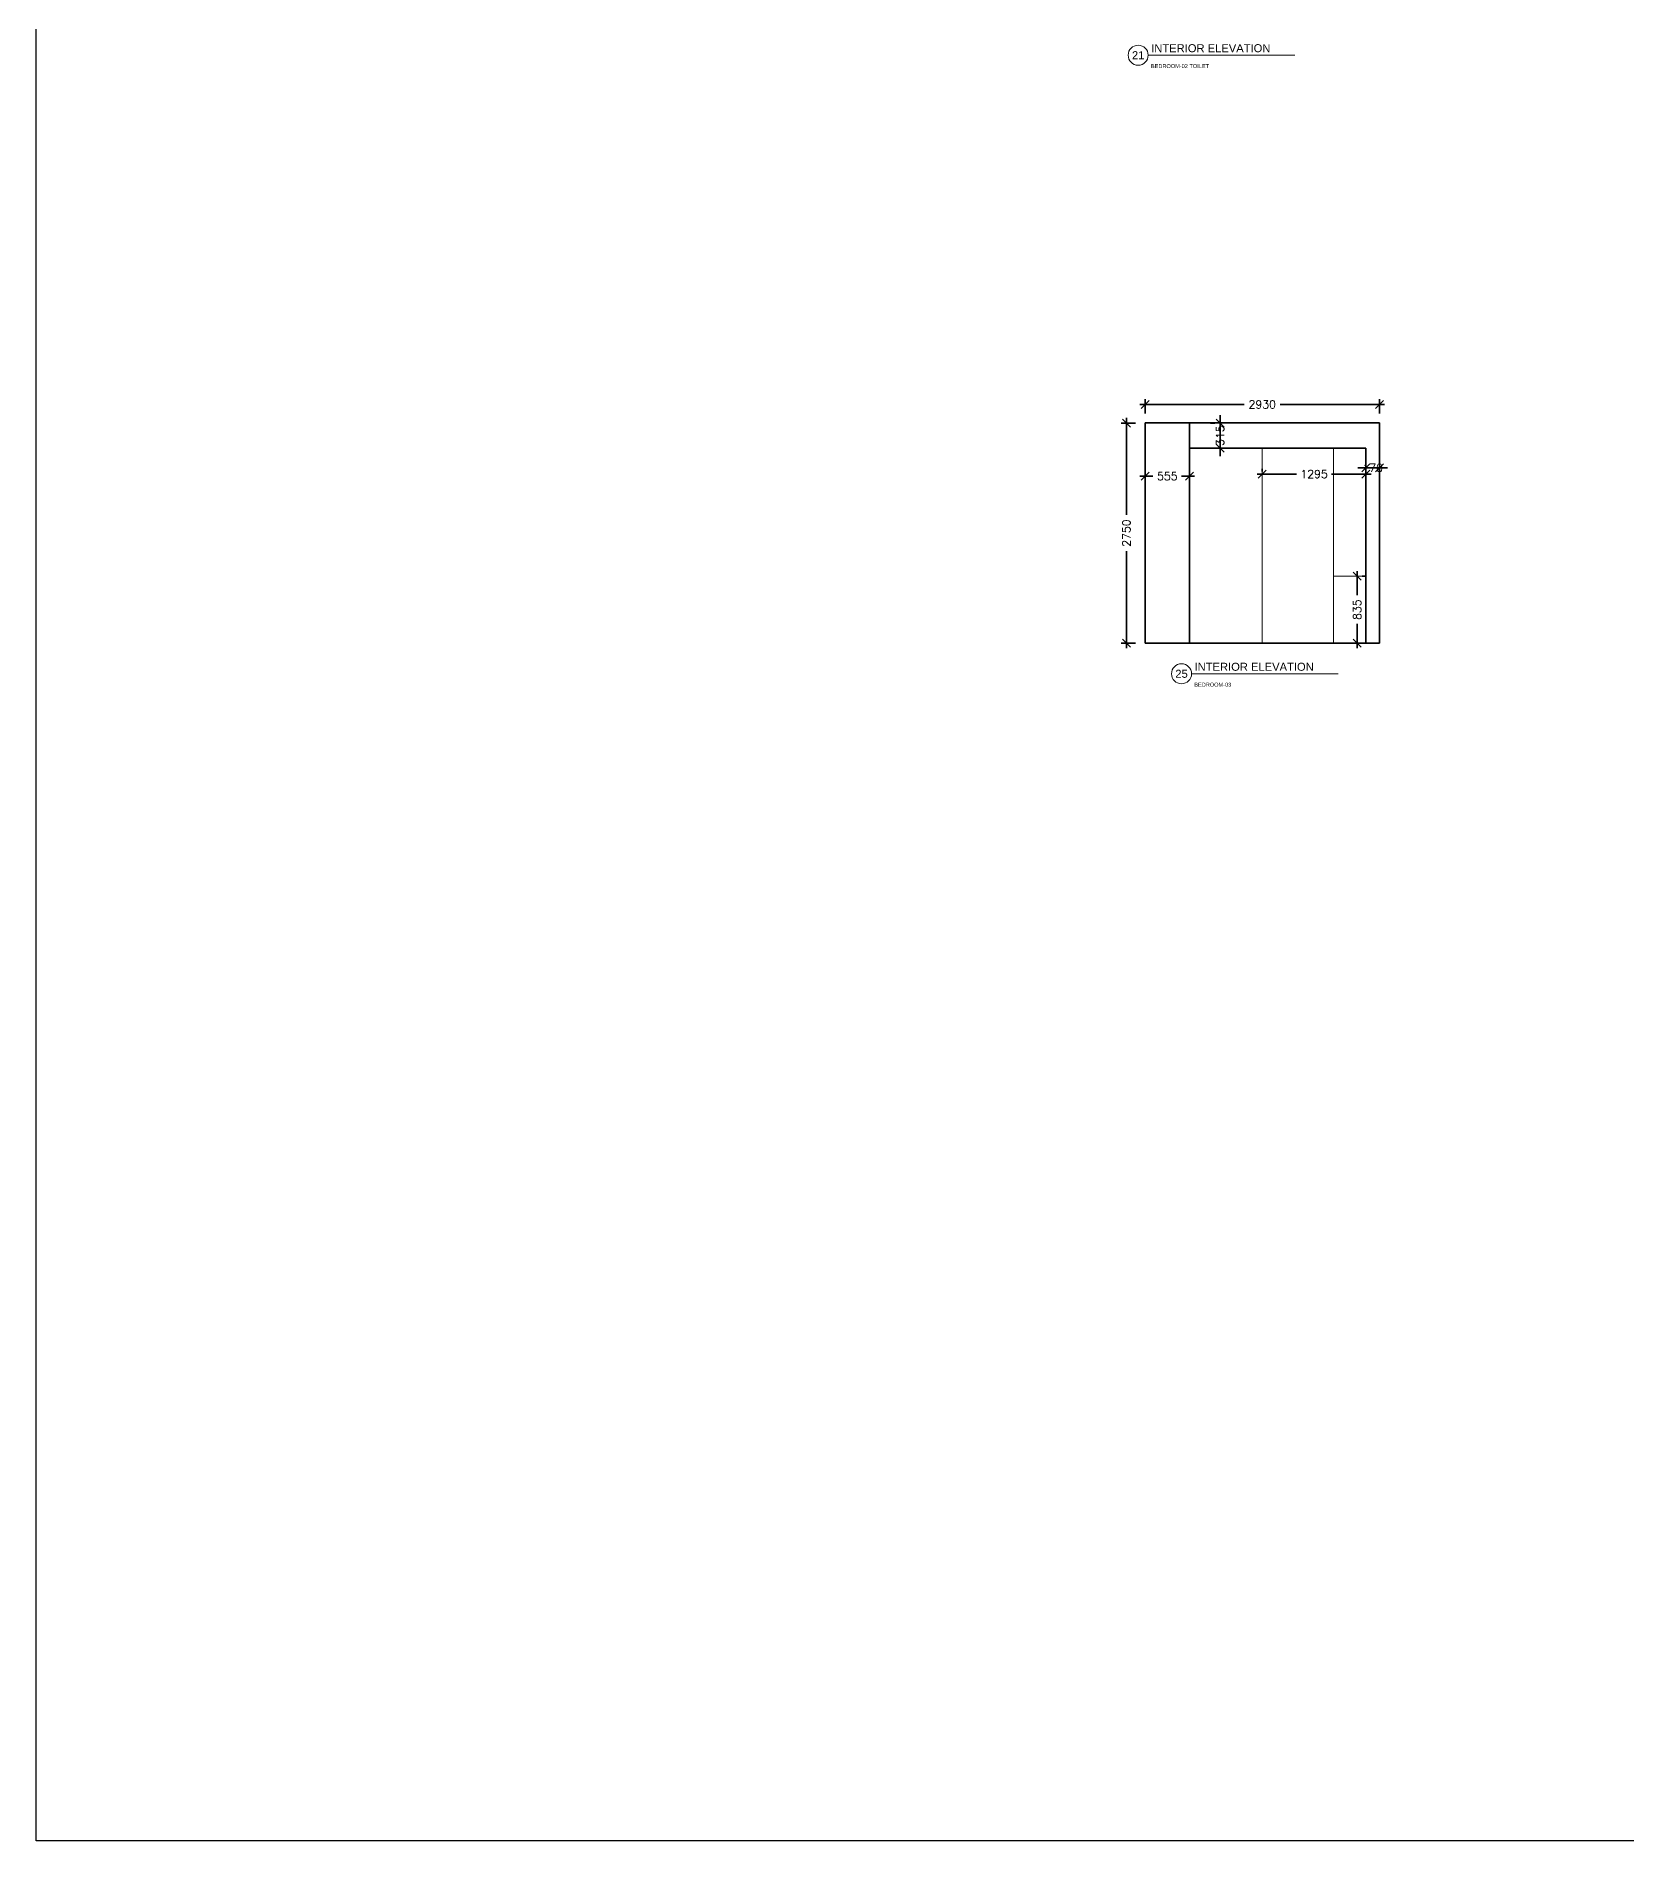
# Model space of a CAD drawing. Header units: millimetres. Extents: x -9330 to 74540, y -13540 to 80317.
# Drawn here: x -9330 to 10557, y -13540 to 9014 of the extents above; entities that cross this region are included whole.
import ezdxf
from ezdxf.enums import TextEntityAlignment as Align

# ---------------------------------------------------------------- set-up
doc = ezdxf.new("R2010")
doc.units = ezdxf.units.MM
for name, color, linetype, lineweight in [('LS_DR_Door', 34, 'Continuous', 5), ('LS_DR_Elivation', 7, 'Continuous', 35), ('LS_DR_Symbol', 6, 'Continuous', 0), ('LS_DR_Window', 30, 'Continuous', 5)]:
    doc.layers.add(name, color=color, linetype=linetype, lineweight=lineweight)
doc.styles.add('ROMANS', font='romans.shx')
doc.styles.get("Standard").update_dxf_attribs({"font": 'arial.ttf'})
doc.dimstyles.new('MD50', dxfattribs={"dimscale": 50, "dimtxt": 1.9, "dimasz": 1.3, "dimexe": 1.3, "dimexo": 2.38, "dimgap": 1, "dimtad": 1, "dimdec": 0, "dimzin": 3, "dimdsep": 46, "dimtxsty": 'ROMANS', "dimblk": 'OBLIQUE', "dimcen": -1.9, "dimdle": 1.3, "dimclrd": 150, "dimclre": 150, "dimclrt": 256, "dimadec": 0, "dimazin": 0, "dimtfac": 1, "dimtdec": 0, "dimtix": 1, "dimtmove": 2, "dimatfit": 3, "dimfxl": 1, "dimtolj": 1, "dimtzin": 3, "dimarcsym": 0})

# ---------------------------------------------------------------- blocks, each defined once
blk = doc.blocks.new('*U6')
at = {"linetype": 'Continuous'}
blk.add_line((5, 0), (78.33, 0), dxfattribs=at)
blk.add_circle((0, 0), 5, dxfattribs=at)
at = {"color": 7}
blk.add_attdef('88', text='', height=4, dxfattribs=at).set_placement((0, 0), align=Align.MIDDLE_CENTER)
for tag, p, height in [('LABELNAME', (6.5, 1.5), 4), ('DES.LINE.01', (6.37, -3.27), 2), ('DES.LINE.02', (6.37, -6.39), 2)]:
    blk.add_attdef(tag, p, '', height=height, dxfattribs=at)
blk = doc.blocks.new('_Oblique')
at = {"color": 0, "linetype": 'ByBlock', "lineweight": -2}
blk.add_line((-0.5, -0.5), (0.5, 0.5), dxfattribs=at)
blk = doc.blocks.new('*D242')
at = {"layer": 'Defpoints', "color": 0, "ltscale": 0.25, "transparency": 16777216}
for p in [(7463, 4412), (4533, 4179), (7463, 4179)]:
    blk.add_point(p, dxfattribs=at)
at = {"layer": 'LS_DR_Elivation', "color": 5, "ltscale": 0.25, "transparency": 16777216}
for p, q in [((4468, 4412), (5772, 4412)), ((7528, 4412), (6224, 4412))]:
    blk.add_line(p, q, dxfattribs=at)
at = {"layer": 'LS_DR_Elivation', "color": 8, "ltscale": 0.25, "transparency": 16777216}
for p, q in [((4533, 4298), (4533, 4477)), ((7463, 4298), (7463, 4477))]:
    blk.add_line(p, q, dxfattribs=at)
at = {"layer": 'LS_DR_Elivation', "color": 5, "ltscale": 0.25, "transparency": 16777216, "xscale": 100, "yscale": 100, "zscale": 100, "rotation": 180}
blk.add_blockref('_Oblique', (4533, 4412), dxfattribs=at)
at = {"layer": 'LS_DR_Elivation', "color": 5, "ltscale": 0.25, "transparency": 16777216, "xscale": 100, "yscale": 100, "zscale": 100}
blk.add_blockref('_Oblique', (7463, 4412), dxfattribs=at)
at = {"layer": 'LS_DR_Elivation', "color": 1, "ltscale": 0.25, "transparency": 16777216, "insert": (5998, 4412), "char_height": 100, "attachment_point": 5, "style": 'ROMANS'}
blk.add_mtext('\\A1;2930', dxfattribs=at)
blk = doc.blocks.new('*D243')
at = {"layer": 'Defpoints', "color": 0, "ltscale": 0.25, "transparency": 16777216}
for p in [(4533, 4179), (4299, 1429), (4533, 1429)]:
    blk.add_point(p, dxfattribs=at)
at = {"layer": 'LS_DR_Elivation', "color": 8, "ltscale": 0.25, "transparency": 16777216}
for p, q in [((4414, 4179), (4234, 4179)), ((4414, 1429), (4234, 1429))]:
    blk.add_line(p, q, dxfattribs=at)
at = {"layer": 'LS_DR_Elivation', "color": 5, "ltscale": 0.25, "transparency": 16777216}
for p, q in [((4299, 4244), (4299, 3031)), ((4299, 1364), (4299, 2578))]:
    blk.add_line(p, q, dxfattribs=at)
at = {"layer": 'LS_DR_Elivation', "color": 5, "ltscale": 0.25, "transparency": 16777216, "xscale": 100, "yscale": 100, "zscale": 100}
for p, rotation in [((4299, 4179), 90), ((4299, 1429), 270)]:
    blk.add_blockref('_Oblique', p, dxfattribs=dict(at, rotation=rotation))
at = {"layer": 'LS_DR_Elivation', "color": 1, "ltscale": 0.25, "transparency": 16777216, "insert": (4299, 2804), "char_height": 100, "attachment_point": 5, "rotation": 90, "style": 'ROMANS'}
blk.add_mtext('\\A1;2750', dxfattribs=at)
blk = doc.blocks.new('*D213')
at = {"layer": 'Defpoints', "color": 0, "ltscale": 0.25, "transparency": 16777216}
for p in [(5470, 4179), (5470, 4179), (5470, 3864)]:
    blk.add_point(p, dxfattribs=at)
at = {"layer": 'LS_DR_Elivation', "color": 8, "ltscale": 0.25, "transparency": 16777216}
for p, q in [((5351, 4179), (5405, 4179)), ((5351, 3864), (5405, 3864))]:
    blk.add_line(p, q, dxfattribs=at)
at = {"layer": 'LS_DR_Elivation', "color": 5, "ltscale": 0.25, "transparency": 16777216}
for p, q in [((5470, 4179), (5470, 4279)), ((5470, 3864), (5470, 4179)), ((5470, 3864), (5470, 3764))]:
    blk.add_line(p, q, dxfattribs=at)
at = {"layer": 'LS_DR_Elivation', "color": 5, "ltscale": 0.25, "transparency": 16777216, "xscale": 100, "yscale": 100, "zscale": 100}
for p, rotation in [((5470, 4179), 270), ((5470, 3864), 90)]:
    blk.add_blockref('_Oblique', p, dxfattribs=dict(at, rotation=rotation))
at = {"layer": 'LS_DR_Elivation', "color": 1, "ltscale": 0.25, "transparency": 16777216, "insert": (5470, 4022), "char_height": 100, "attachment_point": 5, "rotation": 90, "style": 'ROMANS'}
blk.add_mtext('\\A1;315', dxfattribs=at)
blk = doc.blocks.new('*D214')
at = {"layer": 'Defpoints', "color": 0, "ltscale": 0.25, "transparency": 16777216}
for p in [(7293, 3618), (7463, 3618), (7463, 3618)]:
    blk.add_point(p, dxfattribs=at)
at = {"layer": 'LS_DR_Elivation', "color": 5, "ltscale": 0.25, "transparency": 16777216}
for p, q in [((7293, 3618), (7193, 3618)), ((7293, 3618), (7463, 3618)), ((7463, 3618), (7563, 3618))]:
    blk.add_line(p, q, dxfattribs=at)
at = {"layer": 'LS_DR_Elivation', "color": 8, "ltscale": 0.25, "transparency": 16777216}
for p, q in [((7293, 3737), (7293, 3683)), ((7463, 3737), (7463, 3683))]:
    blk.add_line(p, q, dxfattribs=at)
at = {"layer": 'LS_DR_Elivation', "color": 5, "ltscale": 0.25, "transparency": 16777216, "xscale": 100, "yscale": 100, "zscale": 100}
blk.add_blockref('_Oblique', (7293, 3618), dxfattribs=at)
at = {"layer": 'LS_DR_Elivation', "color": 5, "ltscale": 0.25, "transparency": 16777216, "xscale": 100, "yscale": 100, "zscale": 100, "rotation": 180}
blk.add_blockref('_Oblique', (7463, 3618), dxfattribs=at)
at = {"layer": 'LS_DR_Elivation', "color": 1, "ltscale": 0.25, "transparency": 16777216, "insert": (7378, 3618), "char_height": 100, "attachment_point": 5, "style": 'ROMANS'}
blk.add_mtext('\\A1;170', dxfattribs=at)
blk = doc.blocks.new('*D215')
at = {"layer": 'Defpoints', "color": 0, "ltscale": 0.25, "transparency": 16777216}
for p in [(5998, 3542), (5998, 3454), (7293, 3454)]:
    blk.add_point(p, dxfattribs=at)
at = {"layer": 'LS_DR_Elivation', "color": 5, "ltscale": 0.25, "transparency": 16777216}
for p, q in [((5933, 3542), (6427, 3542)), ((7358, 3542), (6865, 3542))]:
    blk.add_line(p, q, dxfattribs=at)
at = {"layer": 'LS_DR_Elivation', "color": 8, "ltscale": 0.25, "transparency": 16777216}
for p, q in [((5998, 3573), (5998, 3607)), ((7293, 3573), (7293, 3607))]:
    blk.add_line(p, q, dxfattribs=at)
at = {"layer": 'LS_DR_Elivation', "color": 5, "ltscale": 0.25, "transparency": 16777216, "xscale": 100, "yscale": 100, "zscale": 100, "rotation": 180}
blk.add_blockref('_Oblique', (5998, 3542), dxfattribs=at)
at = {"layer": 'LS_DR_Elivation', "color": 5, "ltscale": 0.25, "transparency": 16777216, "xscale": 100, "yscale": 100, "zscale": 100}
blk.add_blockref('_Oblique', (7293, 3542), dxfattribs=at)
at = {"layer": 'LS_DR_Elivation', "color": 1, "ltscale": 0.25, "transparency": 16777216, "insert": (6646, 3542), "char_height": 100, "attachment_point": 5, "style": 'ROMANS'}
blk.add_mtext('\\A1;1295', dxfattribs=at)
blk = doc.blocks.new('*D216')
at = {"layer": 'Defpoints', "color": 0, "ltscale": 0.25, "transparency": 16777216}
for p in [(7180, 2264), (7180, 1429), (7184, 1429)]:
    blk.add_point(p, dxfattribs=at)
at = {"layer": 'LS_DR_Elivation', "color": 5, "ltscale": 0.25, "transparency": 16777216}
for p, q in [((7184, 2329), (7184, 2026)), ((7184, 1364), (7184, 1668))]:
    blk.add_line(p, q, dxfattribs=at)
at = {"layer": 'LS_DR_Elivation', "color": 8, "ltscale": 0.25, "transparency": 16777216}
for p, q in [((7299, 2264), (7249, 2264)), ((7299, 1429), (7249, 1429))]:
    blk.add_line(p, q, dxfattribs=at)
at = {"layer": 'LS_DR_Elivation', "color": 5, "ltscale": 0.25, "transparency": 16777216, "xscale": 100, "yscale": 100, "zscale": 100}
for p, rotation in [((7184, 2264), 90), ((7184, 1429), 270)]:
    blk.add_blockref('_Oblique', p, dxfattribs=dict(at, rotation=rotation))
at = {"layer": 'LS_DR_Elivation', "color": 1, "ltscale": 0.25, "transparency": 16777216, "insert": (7184, 1847), "char_height": 100, "attachment_point": 5, "rotation": 90, "style": 'ROMANS'}
blk.add_mtext('\\A1;835', dxfattribs=at)
blk = doc.blocks.new('*D217')
at = {"layer": 'Defpoints', "color": 0, "ltscale": 0.25, "transparency": 16777216}
for p in [(5088, 3515), (4533, 3337), (5088, 3337)]:
    blk.add_point(p, dxfattribs=at)
at = {"layer": 'LS_DR_Elivation', "color": 5, "ltscale": 0.25, "transparency": 16777216}
for p, q in [((4468, 3515), (4632, 3515)), ((5153, 3515), (4989, 3515))]:
    blk.add_line(p, q, dxfattribs=at)
at = {"layer": 'LS_DR_Elivation', "color": 8, "ltscale": 0.25, "transparency": 16777216}
for p, q in [((4533, 3456), (4533, 3580)), ((5088, 3456), (5088, 3580))]:
    blk.add_line(p, q, dxfattribs=at)
at = {"layer": 'LS_DR_Elivation', "color": 5, "ltscale": 0.25, "transparency": 16777216, "xscale": 100, "yscale": 100, "zscale": 100, "rotation": 180}
blk.add_blockref('_Oblique', (4533, 3515), dxfattribs=at)
at = {"layer": 'LS_DR_Elivation', "color": 5, "ltscale": 0.25, "transparency": 16777216, "xscale": 100, "yscale": 100, "zscale": 100}
blk.add_blockref('_Oblique', (5088, 3515), dxfattribs=at)
at = {"layer": 'LS_DR_Elivation', "color": 1, "ltscale": 0.25, "transparency": 16777216, "insert": (4811, 3515), "char_height": 100, "attachment_point": 5, "style": 'ROMANS'}
blk.add_mtext('\\A1;555', dxfattribs=at)

msp = doc.modelspace()

# ---------------------------------------------------------------- linework, layer by layer
msp.add_lwpolyline([(-9330.2, 80316.8), (74539.8, 80316.8), (74539.8, -13540.1), (-9330.2, -13540.1)], close=True)
at = {"layer": 'LS_DR_Door', "ltscale": 0.25}
for p, q in [((5998.2, 3864.5), (5998.2, 1429.5)), ((6888.2, 2264.5), (6888.2, 3864.5)), ((6888.2, 2264.5), (6888.2, 1429.5))]:
    msp.add_line(p, q, dxfattribs=at)
at = {"layer": 'LS_DR_Elivation', "color": 9, "ltscale": 0.25, "true_color": 0xc7c8ca}
for p, q in [((4533.2, 1429.5), (4533.2, 4179.5)), ((4533.2, 4179.5), (7463.2, 4179.5)), ((5088.2, 1429.5), (5088.2, 4179.5)), ((7463.2, 4179.5), (7463.2, 1429.5)), ((5088.2, 3864.5), (7293.2, 3864.5)), ((7293.2, 3864.5), (7293.2, 1429.5)), ((4533.2, 1429.5), (7463.2, 1429.5))]:
    msp.add_line(p, q, dxfattribs=at)
at = {"layer": 'LS_DR_Window', "ltscale": 0.25}
msp.add_line((6888.2, 2264.5), (7293.2, 2264.5), dxfattribs=at)

# ---------------------------------------------------------------- block references
at = {"layer": 'LS_DR_Symbol', "ltscale": 0.25}
ref = msp.add_blockref('*U6', (4447.1, 8775.5), dxfattribs=dict(at, xscale=25, yscale=25, zscale=25))
ref.add_attrib('88', '21', dxfattribs={"layer": '0', "color": 7, "height": 100}).set_placement((4447.1, 8775.5), align=Align.MIDDLE_CENTER)
ref.add_attrib('LABELNAME', 'INTERIOR ELEVATION ', (4609.6, 8813), dxfattribs={"layer": '0', "color": 7, "height": 100})
ref.add_attrib('DES.LINE.01', 'BEDROOM-02 TOILET', (4606.5, 8614.5), dxfattribs={"layer": '0', "color": 7, "height": 50})
ref = msp.add_blockref('*U6', (4989.1, 1045.5), dxfattribs=dict(at, xscale=25, yscale=25, zscale=25))
ref.add_attrib('88', '25', dxfattribs={"layer": '0', "color": 7, "height": 100}).set_placement((4989.1, 1045.5), align=Align.MIDDLE_CENTER)
ref.add_attrib('LABELNAME', 'INTERIOR ELEVATION ', (5151.6, 1083), dxfattribs={"layer": '0', "color": 7, "height": 100})
ref.add_attrib('DES.LINE.01', 'BEDROOM-03', (5148.5, 884.5), dxfattribs={"layer": '0', "color": 7, "height": 50})

# ---------------------------------------------------------------- dimensions: what is measured, and where the dimension line sits
at = {"layer": 'LS_DR_Elivation', "color": 9, "ltscale": 0.25, "true_color": 0xc7c8ca}
for base, p1, p2, picture, middle in [((7463.2, 4412.5), (4533.2, 4179.5), (7463.2, 4179.5), '*D242', (5998.2, 4412.5)), ((7463.2, 3618), (7293.2, 3618), (7463.2, 3618), '*D214', (7378.2, 3618)), ((5088.2, 3515), (4533.2, 3337), (5088.2, 3337), '*D217', (4810.7, 3515)), ((5998.2, 3542.5), (7293.2, 3454), (5998.2, 3454), '*D215', (6645.7, 3542.5))]:
    dim = msp.add_linear_dim(base=base, p1=p1, p2=p2, dimstyle='MD50', override={"dimtxt": 2, "dimasz": 2, "dimtad": 0, "dimclrd": 5, "dimclre": 8, "dimclrt": 1, "dimfxl": 30, "dimlwd": 65535, "dimlwe": 65535, "dimarcsym": 2}, dxfattribs=at)
    dim.commit()
    dim.dimension.update_dxf_attribs({"geometry": picture, "text_midpoint": middle})
for base, p1, p2, picture, middle in [((4298.7, 1429.5), (4533.2, 4179.5), (4533.2, 1429.5), '*D243', (4298.7, 2804.5)), ((5469.7, 4179.5), (5469.7, 3864.5), (5469.7, 4179.5), '*D213', (5469.7, 4022)), ((7184.2, 1429.5), (7180.2, 2264.5), (7180.2, 1429.5), '*D216', (7184.2, 1847))]:
    dim = msp.add_linear_dim(base=base, p1=p1, p2=p2, angle=90, dimstyle='MD50', override={"dimtxt": 2, "dimasz": 2, "dimtad": 0, "dimclrd": 5, "dimclre": 8, "dimclrt": 1, "dimfxl": 30, "dimlwd": 65535, "dimlwe": 65535, "dimarcsym": 2}, dxfattribs=at)
    dim.commit()
    dim.dimension.update_dxf_attribs({"geometry": picture, "text_midpoint": middle})

doc.saveas('drawing.dxf')
